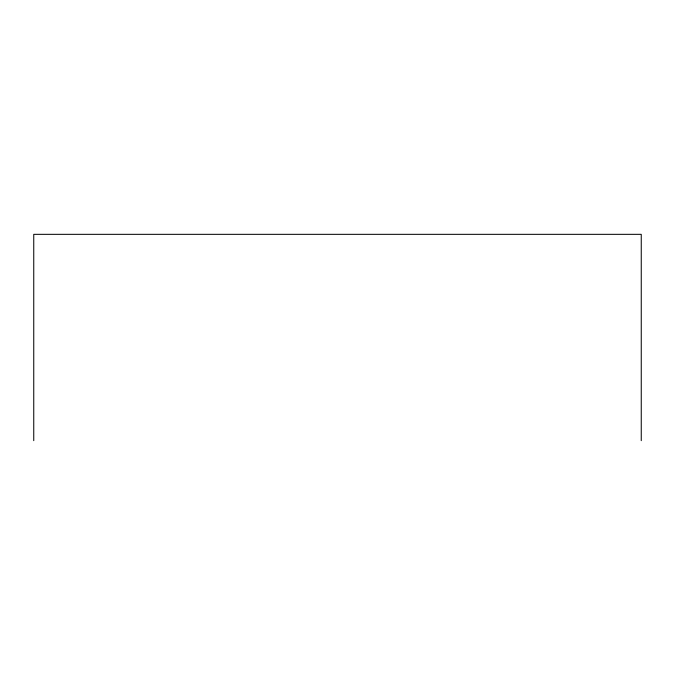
<?xml version="1.0" encoding="UTF-8"?>
<svg xmlns="http://www.w3.org/2000/svg" width="675" height="675" viewBox="0 0 675 675"><rect width="100%" height="100%" fill="white"/><g stroke="black" fill="none" stroke-linecap="round" stroke-linejoin="round"><path stroke-width="1.01" d="M641.25 440.665L641.25 234.335L33.75 234.335L33.75 440.665"/></g></svg>
